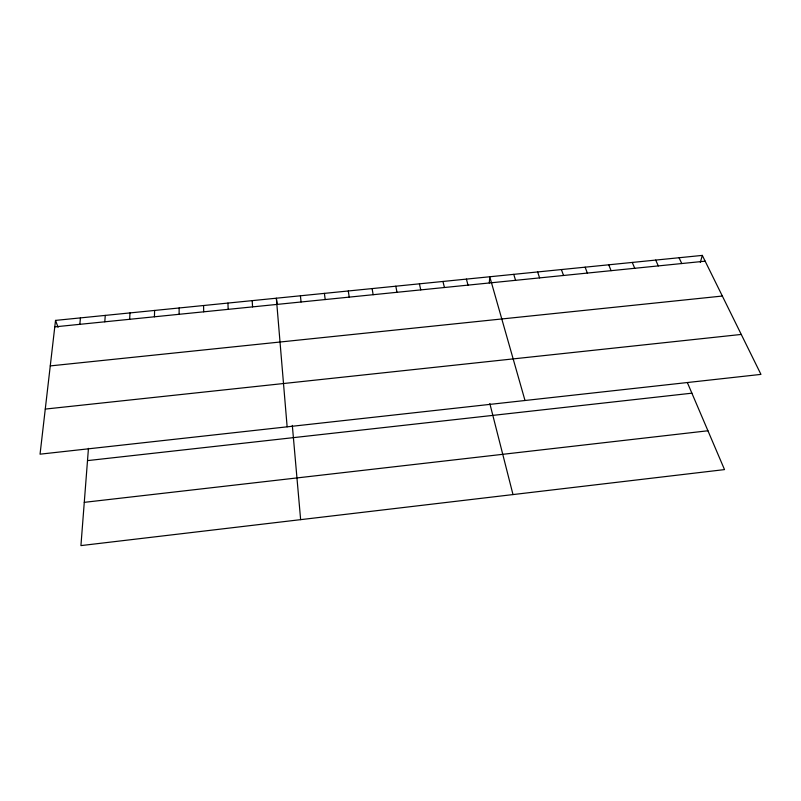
<?xml version="1.0" encoding="UTF-8"?>
<svg xmlns="http://www.w3.org/2000/svg" width="801" height="801" viewBox="0 0 801 801"><rect width="100%" height="100%" fill="white"/><g stroke="black" fill="none" stroke-linecap="round" stroke-linejoin="round"><path stroke-width="1.2" d="M179.114 314.302L179.144 307.974M154.433 316.795L154.613 310.448M129.672 319.299L129.982 312.921M104.801 321.812L105.261 315.404M88.45 448.36L80.931 545.601L724.515 469.596L687.488 382.878M489.291 282.993L489.771 276.766L525.005 400.5M79.84 324.335L80.44 317.897M55.529 320.4L40.05 454.177L760.95 374.387L702.307 255.399L55.529 320.4L58.083 327.299M700.334 262.408L702.307 255.399M84.275 502.347L707.934 430.768M87.509 460.615L691.894 393.181M45.267 409.081L741.265 334.438M50.263 365.907L722.332 296.04M54.778 326.858L705.16 261.176M679.048 257.742L681.771 263.539M655.699 260.085L658.302 265.912M632.269 262.438L634.742 268.295M608.74 264.801L611.093 270.678M585.13 267.174L587.353 273.081M561.421 269.557L563.524 275.484M537.631 271.95L539.604 277.897M513.741 274.353L515.584 280.33M466.412 279.108L467.994 285.136M489.822 403.544L513 494.567M442.963 281.461L444.415 287.509M419.424 283.834L420.745 289.902M395.804 286.207L396.996 292.305M372.095 288.59L373.156 294.708M348.295 290.983L349.216 297.131M277.196 304.41L276.345 298.212L287.138 426.823M324.405 293.376L325.196 299.554M300.415 295.789L301.076 301.987M292.315 425.391L300.635 519.649M252.185 300.635L252.565 306.883M227.935 303.078L228.175 309.346M203.584 305.521L203.694 311.819"/></g></svg>
